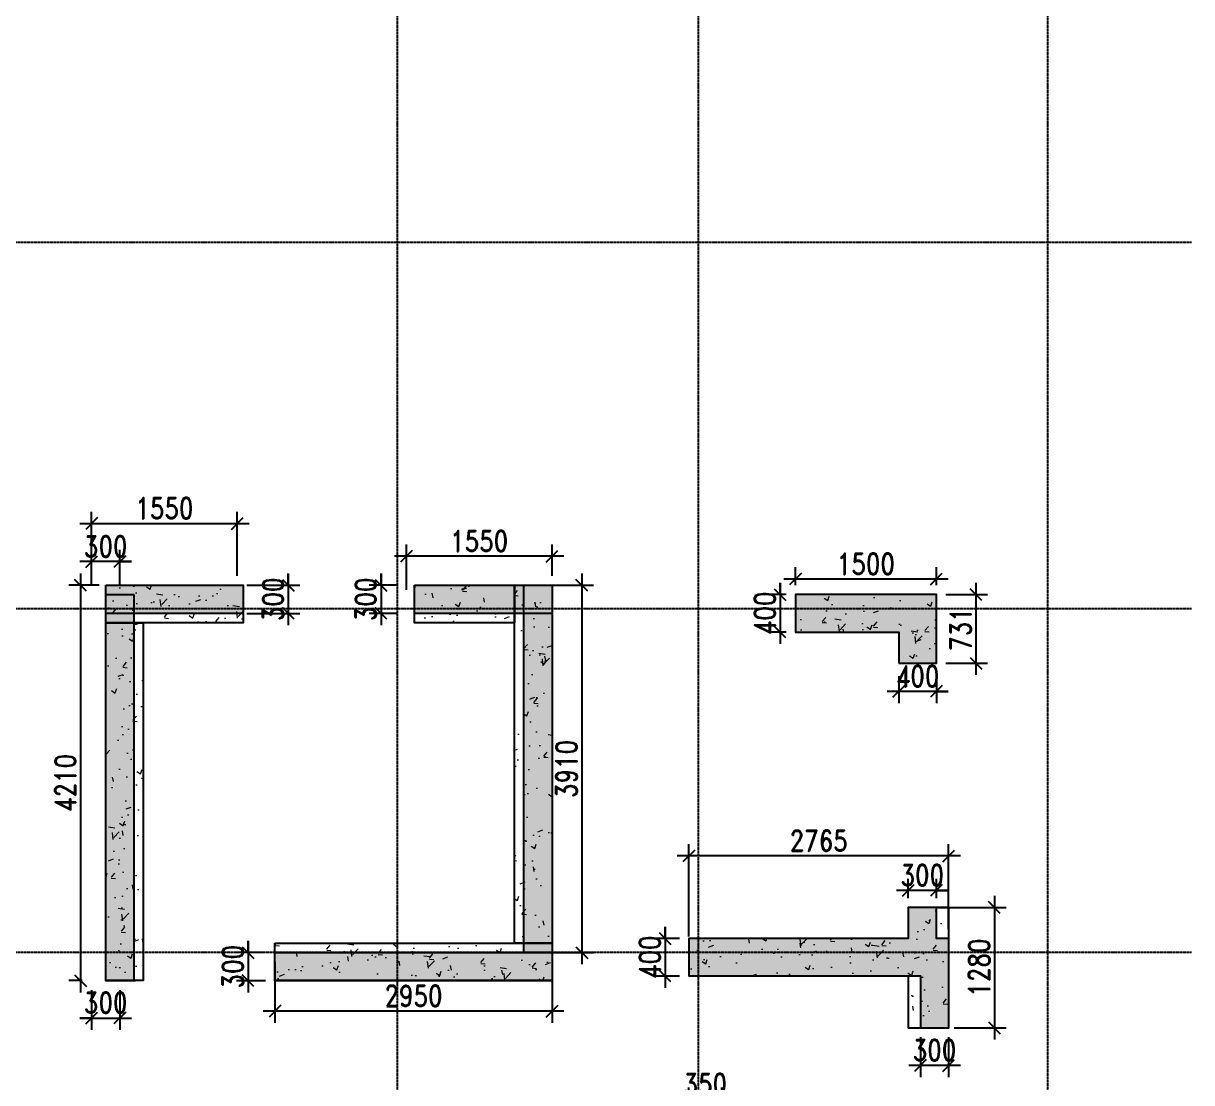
# Model space of a CAD drawing. Header units: millimetres. Extents: x 2061841 to 105821645, y -77612 to 48520811.
# Drawn here: x 105251819 to 105264250, y 48446309 to 48457584 of the extents above; entities that cross this region are included whole.
import ezdxf

# ---------------------------------------------------------------- set-up
doc = ezdxf.new("R2010")
doc.units = ezdxf.units.MM
doc.header["$LTSCALE"] = 10
doc.header["$MEASUREMENT"] = 0
doc.linetypes.add('CENTER', pattern=[2, 1.25, -0.25, 0.25, -0.25])
for name, color, linetype in [('AS-COLS', 2, 'Continuous'), ('DIM', 8, 'Continuous'), ('griddim', 3, 'Continuous'), ('S-OPENING', 6, 'Continuous')]:
    doc.layers.add(name, color=color, linetype=linetype)
doc.layers.add('S-STRCOL HATCH', color=33, linetype='Continuous', lineweight=9)
doc.styles.add('200', font='romand.shx', dxfattribs={"width": 0.8, "height": 225})
doc.dimstyles.new('GR1', dxfattribs={"dimtxt": 225, "dimasz": 125, "dimexe": 125, "dimexo": 100, "dimgap": 50, "dimtad": 1, "dimdec": 0, "dimzin": 3, "dimdsep": 46, "dimtxsty": '200', "dimblk1": 'OBLIQUE', "dimblk2": 'OBLIQUE', "dimsah": 1, "dimcen": 0.0625, "dimdle": 125, "dimclrd": 3, "dimclre": 3, "dimclrt": 2, "dimadec": 0, "dimazin": 0, "dimtfac": 1, "dimtdec": 0, "dimtix": 1, "dimtmove": 0, "dimatfit": 3, "dimfxl": 1, "dimtolj": 1, "dimtzin": 0, "dimarcsym": 0})
pattern_1 = [(50, (-102438165.63, -48481002.76), (546.554007, -47.8172566), [57.15, -628.65]), (355, (-102438165.63, -48481002.76), (-105.7302643, 573.1705357), [45.72, -502.9217525]), (100.4514447, (-102438120.1, -48481006.74), (440.8237413, 525.3532557), [48.5700264, -534.2707338]), (46.1842, (-102438165.6, -48480850.36), (813.2371227, -126.1269838), [85.725, -942.975]), (96.6355576, (-102438097.9, -48480860.9), (712.212402, 742.278374), [72.8550694, -801.4068245]), (351.1841512, (-102438165.6, -48480850.36), (712.212402, 742.278374), [68.579901, -754.379196]), (21, (-102438089.43, -48480888.46), (454.8431738, -306.7955946), [57.15, -628.65]), (326, (-102438089.43, -48480888.46), (185.406085, 552.5638984), [45.72, -502.92]), (71.451445, (-102438051.53, -48480914), (640.2492578, 245.7683067), [48.5700264, -534.2698128]), (37.5, (-102438165.63, -48481002.76), (9.26580975, 253.66511662), [0, -496.824, 0, -510.54, 0, -504.825]), (7.5, (-102438165.63, -48481002.76), (200.4589875, 300.54172445), [0, -291.084, 0, -485.394, 0, -192.405]), (327.5, (-102438335.56, -48481002.76), (406.7717855, -17.18623198), [0, -190.5, 0, -594.36, 0, -788.67]), (317.5, (-102438411.76, -48481002.76), (444.3875442, 76.2794731), [0, -247.65, 0, -394.716, 0, -560.07])]

# ---------------------------------------------------------------- blocks, each defined once
blk = doc.blocks.new('_Oblique')
at = {"color": 0, "linetype": 'ByBlock', "lineweight": -2}
blk.add_line((-0.5, -0.5), (0.5, 0.5), dxfattribs=at)
blk = doc.blocks.new('*D361')
at = {"layer": 'Defpoints', "color": 0, "transparency": 16777216}
for p in [(23260, 14286), (23260, 14121), (24759, 14121)]:
    blk.add_point(p, dxfattribs=at)
at = {"layer": 'DIM', "color": 3, "lineweight": -2, "transparency": 16777216}
for p, q in [((23260, 14221), (23260, 14411)), ((24759, 14221), (24759, 14411)), ((24884, 14286), (23135, 14286))]:
    blk.add_line(p, q, dxfattribs=at)
at = {"layer": 'DIM', "color": 3, "linetype": 'ByBlock', "lineweight": -2, "transparency": 16777216, "xscale": 125, "yscale": 125, "zscale": 125, "rotation": 180}
blk.add_blockref('_Oblique', (23260, 14286), dxfattribs=at)
at = {"layer": 'DIM', "color": 3, "linetype": 'ByBlock', "lineweight": -2, "transparency": 16777216, "xscale": 125, "yscale": 125, "zscale": 125}
blk.add_blockref('_Oblique', (24759, 14286), dxfattribs=at)
at = {"layer": 'DIM', "color": 2, "transparency": 16777216, "insert": (24009, 14448), "char_height": 225, "attachment_point": 5, "style": '200'}
blk.add_mtext('\\A1;1500', dxfattribs=at)
blk = doc.blocks.new('*D362')
at = {"layer": 'Defpoints', "color": 0, "transparency": 16777216}
for p in [(24759, 14121), (24759, 13390), (25179, 13390)]:
    blk.add_point(p, dxfattribs=at)
at = {"layer": 'DIM', "color": 3, "lineweight": -2, "transparency": 16777216}
for p, q in [((25179, 14246), (25179, 13265)), ((24859, 14121), (25304, 14121)), ((24859, 13390), (25304, 13390))]:
    blk.add_line(p, q, dxfattribs=at)
at = {"layer": 'DIM', "color": 3, "linetype": 'ByBlock', "lineweight": -2, "transparency": 16777216, "xscale": 125, "yscale": 125, "zscale": 125}
for p, rotation in [((25179, 14121), 90), ((25179, 13390), 270)]:
    blk.add_blockref('_Oblique', p, dxfattribs=dict(at, rotation=rotation))
at = {"layer": 'DIM', "color": 2, "transparency": 16777216, "insert": (25017, 13755), "char_height": 225, "attachment_point": 5, "rotation": 90, "style": '200'}
blk.add_mtext('\\A1;731', dxfattribs=at)
blk = doc.blocks.new('*D365')
at = {"layer": 'Defpoints', "color": 0, "transparency": 16777216}
for p in [(22125, 11338), (24889, 10459), (22125, 10381)]:
    blk.add_point(p, dxfattribs=at)
at = {"layer": 'DIM', "color": 3, "lineweight": -2, "transparency": 16777216}
for p, q in [((22125, 10481), (22125, 11463)), ((24889, 10559), (24889, 11463)), ((25014, 11338), (22000, 11338))]:
    blk.add_line(p, q, dxfattribs=at)
at = {"layer": 'DIM', "color": 3, "linetype": 'ByBlock', "lineweight": -2, "transparency": 16777216, "xscale": 125, "yscale": 125, "zscale": 125, "rotation": 180}
blk.add_blockref('_Oblique', (22125, 11338), dxfattribs=at)
at = {"layer": 'DIM', "color": 3, "linetype": 'ByBlock', "lineweight": -2, "transparency": 16777216, "xscale": 125, "yscale": 125, "zscale": 125}
blk.add_blockref('_Oblique', (24889, 11338), dxfattribs=at)
at = {"layer": 'DIM', "color": 2, "transparency": 16777216, "insert": (23507, 11500), "char_height": 225, "attachment_point": 5, "style": '200'}
blk.add_mtext('\\A1;2765', dxfattribs=at)
blk = doc.blocks.new('*D366')
at = {"layer": 'Defpoints', "color": 0, "transparency": 16777216}
for p in [(24678, 10790), (24848, 9509), (25376, 9509)]:
    blk.add_point(p, dxfattribs=at)
at = {"layer": 'DIM', "color": 3, "lineweight": -2, "transparency": 16777216}
for p, q in [((25376, 10915), (25376, 9384)), ((24778, 10790), (25501, 10790)), ((24948, 9509), (25501, 9509))]:
    blk.add_line(p, q, dxfattribs=at)
at = {"layer": 'DIM', "color": 3, "linetype": 'ByBlock', "lineweight": -2, "transparency": 16777216, "xscale": 125, "yscale": 125, "zscale": 125}
for p, rotation in [((25376, 10790), 90), ((25376, 9509), 270)]:
    blk.add_blockref('_Oblique', p, dxfattribs=dict(at, rotation=rotation))
at = {"layer": 'DIM', "color": 2, "transparency": 16777216, "insert": (25214, 10150), "char_height": 225, "attachment_point": 5, "rotation": 90, "style": '200'}
blk.add_mtext('\\A1;1280', dxfattribs=at)
blk = doc.blocks.new('*D367')
at = {"layer": 'Defpoints', "color": 0, "transparency": 16777216}
for p in [(17720, 10310), (20670, 10310), (17720, 9686)]:
    blk.add_point(p, dxfattribs=at)
at = {"layer": 'DIM', "color": 3, "lineweight": -2, "transparency": 16777216}
for p, q in [((17720, 10210), (17720, 9561)), ((20670, 10210), (20670, 9561)), ((20795, 9686), (17595, 9686))]:
    blk.add_line(p, q, dxfattribs=at)
at = {"layer": 'DIM', "color": 3, "linetype": 'ByBlock', "lineweight": -2, "transparency": 16777216, "xscale": 125, "yscale": 125, "zscale": 125, "rotation": 180}
blk.add_blockref('_Oblique', (17720, 9686), dxfattribs=at)
at = {"layer": 'DIM', "color": 3, "linetype": 'ByBlock', "lineweight": -2, "transparency": 16777216, "xscale": 125, "yscale": 125, "zscale": 125}
blk.add_blockref('_Oblique', (20670, 9686), dxfattribs=at)
at = {"layer": 'DIM', "color": 2, "transparency": 16777216, "insert": (19195, 9849), "char_height": 225, "attachment_point": 5, "style": '200'}
blk.add_mtext('\\A1;2950', dxfattribs=at)
blk = doc.blocks.new('*D368')
at = {"layer": 'Defpoints', "color": 0, "transparency": 16777216}
for p in [(17720, 10310), (17435, 10010), (17720, 10010)]:
    blk.add_point(p, dxfattribs=at)
at = {"layer": 'DIM', "color": 3, "lineweight": -2, "transparency": 16777216}
for p, q in [((17435, 10435), (17435, 9885)), ((17435, 10310), (17435, 10435)), ((17620, 10310), (17310, 10310)), ((17620, 10010), (17310, 10010)), ((17435, 10010), (17435, 9885))]:
    blk.add_line(p, q, dxfattribs=at)
at = {"layer": 'DIM', "color": 3, "linetype": 'ByBlock', "lineweight": -2, "transparency": 16777216, "xscale": 125, "yscale": 125, "zscale": 125}
for p, rotation in [((17435, 10310), 270), ((17435, 10010), 90)]:
    blk.add_blockref('_Oblique', p, dxfattribs=dict(at, rotation=rotation))
at = {"layer": 'DIM', "color": 2, "transparency": 16777216, "insert": (17272, 10160), "char_height": 225, "attachment_point": 5, "rotation": 90, "style": '200'}
blk.add_mtext('\\A1;300', dxfattribs=at)
blk = doc.blocks.new('*D418')
at = {"layer": 'Defpoints', "color": 0, "transparency": 16777216}
for p in [(15950, 14220), (15651, 10011), (15770, 10011)]:
    blk.add_point(p, dxfattribs=at)
at = {"layer": 'DIM', "color": 3, "lineweight": -2, "transparency": 16777216}
for p, q in [((15651, 14345), (15651, 9886)), ((15850, 14220), (15526, 14220)), ((15670, 10011), (15526, 10011))]:
    blk.add_line(p, q, dxfattribs=at)
at = {"layer": 'DIM', "color": 3, "linetype": 'ByBlock', "lineweight": -2, "transparency": 16777216, "xscale": 125, "yscale": 125, "zscale": 125}
for p, rotation in [((15651, 14220), 90), ((15651, 10011), 270)]:
    blk.add_blockref('_Oblique', p, dxfattribs=dict(at, rotation=rotation))
at = {"layer": 'DIM', "color": 2, "transparency": 16777216, "insert": (15489, 12115), "char_height": 225, "attachment_point": 5, "rotation": 90, "style": '200'}
blk.add_mtext('\\A1;4210', dxfattribs=at)
blk = doc.blocks.new('*D424')
at = {"layer": 'Defpoints', "color": 0, "transparency": 16777216}
for p in [(23260, 14121), (23095, 13721), (23260, 13721)]:
    blk.add_point(p, dxfattribs=at)
at = {"layer": 'DIM', "color": 3, "lineweight": -2, "transparency": 16777216}
for p, q in [((23095, 14246), (23095, 13596)), ((23095, 14121), (23095, 14246)), ((23160, 14121), (22970, 14121)), ((23160, 13721), (22970, 13721)), ((23095, 13721), (23095, 13596))]:
    blk.add_line(p, q, dxfattribs=at)
at = {"layer": 'DIM', "color": 3, "linetype": 'ByBlock', "lineweight": -2, "transparency": 16777216, "xscale": 125, "yscale": 125, "zscale": 125}
for p, rotation in [((23095, 14121), 270), ((23095, 13721), 90)]:
    blk.add_blockref('_Oblique', p, dxfattribs=dict(at, rotation=rotation))
at = {"layer": 'DIM', "color": 2, "transparency": 16777216, "insert": (22933, 13921), "char_height": 225, "attachment_point": 5, "rotation": 90, "style": '200'}
blk.add_mtext('\\A1;400', dxfattribs=at)
blk = doc.blocks.new('*D425')
at = {"layer": 'Defpoints', "color": 0, "transparency": 16777216}
for p in [(24359, 13353), (24759, 13353), (24359, 13090)]:
    blk.add_point(p, dxfattribs=at)
at = {"layer": 'DIM', "color": 3, "lineweight": -2, "transparency": 16777216}
for p, q in [((24359, 13253), (24359, 12965)), ((24759, 13253), (24759, 12965)), ((24884, 13090), (24234, 13090)), ((24359, 13090), (24234, 13090)), ((24759, 13090), (24884, 13090))]:
    blk.add_line(p, q, dxfattribs=at)
at = {"layer": 'DIM', "color": 3, "linetype": 'ByBlock', "lineweight": -2, "transparency": 16777216, "xscale": 125, "yscale": 125, "zscale": 125}
blk.add_blockref('_Oblique', (24359, 13090), dxfattribs=at)
at = {"layer": 'DIM', "color": 3, "linetype": 'ByBlock', "lineweight": -2, "transparency": 16777216, "xscale": 125, "yscale": 125, "zscale": 125, "rotation": 180}
blk.add_blockref('_Oblique', (24759, 13090), dxfattribs=at)
at = {"layer": 'DIM', "color": 2, "transparency": 16777216, "insert": (24559, 13252), "char_height": 225, "attachment_point": 5, "style": '200'}
blk.add_mtext('\\A1;400', dxfattribs=at)
blk = doc.blocks.new('*D436')
at = {"layer": 'Defpoints', "color": 0, "transparency": 16777216}
for p in [(19119, 14529), (20669, 14220), (19119, 14070)]:
    blk.add_point(p, dxfattribs=at)
at = {"layer": 'DIM', "color": 3, "lineweight": -2, "transparency": 16777216}
for p, q in [((19119, 14170), (19119, 14654)), ((20669, 14320), (20669, 14654)), ((20794, 14529), (18994, 14529))]:
    blk.add_line(p, q, dxfattribs=at)
at = {"layer": 'DIM', "color": 3, "linetype": 'ByBlock', "lineweight": -2, "transparency": 16777216, "xscale": 125, "yscale": 125, "zscale": 125, "rotation": 180}
blk.add_blockref('_Oblique', (19119, 14529), dxfattribs=at)
at = {"layer": 'DIM', "color": 3, "linetype": 'ByBlock', "lineweight": -2, "transparency": 16777216, "xscale": 125, "yscale": 125, "zscale": 125}
blk.add_blockref('_Oblique', (20669, 14529), dxfattribs=at)
at = {"layer": 'DIM', "color": 2, "transparency": 16777216, "insert": (19894, 14691), "char_height": 225, "attachment_point": 5, "style": '200'}
blk.add_mtext('\\A1;1550', dxfattribs=at)
blk = doc.blocks.new('*D437')
at = {"layer": 'Defpoints', "color": 0, "transparency": 16777216}
for p in [(17320, 14220), (17320, 13920), (17862, 13920)]:
    blk.add_point(p, dxfattribs=at)
at = {"layer": 'DIM', "color": 3, "lineweight": -2, "transparency": 16777216}
for p, q in [((17862, 14345), (17862, 13795)), ((17862, 14220), (17862, 14345)), ((17420, 14220), (17987, 14220)), ((17420, 13920), (17987, 13920)), ((17862, 13920), (17862, 13795))]:
    blk.add_line(p, q, dxfattribs=at)
at = {"layer": 'DIM', "color": 3, "linetype": 'ByBlock', "lineweight": -2, "transparency": 16777216, "xscale": 125, "yscale": 125, "zscale": 125}
for p, rotation in [((17862, 14220), 270), ((17862, 13920), 90)]:
    blk.add_blockref('_Oblique', p, dxfattribs=dict(at, rotation=rotation))
at = {"layer": 'DIM', "color": 2, "transparency": 16777216, "insert": (17700, 14070), "char_height": 225, "attachment_point": 5, "rotation": 90, "style": '200'}
blk.add_mtext('\\A1;300', dxfattribs=at)
blk = doc.blocks.new('*D438')
at = {"layer": 'Defpoints', "color": 0, "transparency": 16777216}
for p in [(20369, 14220), (20369, 10310), (20986, 10310)]:
    blk.add_point(p, dxfattribs=at)
at = {"layer": 'DIM', "color": 3, "lineweight": -2, "transparency": 16777216}
for p, q in [((20986, 14345), (20986, 10185)), ((20469, 14220), (21111, 14220)), ((20469, 10310), (21111, 10310))]:
    blk.add_line(p, q, dxfattribs=at)
at = {"layer": 'DIM', "color": 3, "linetype": 'ByBlock', "lineweight": -2, "transparency": 16777216, "xscale": 125, "yscale": 125, "zscale": 125}
for p, rotation in [((20986, 14220), 90), ((20986, 10310), 270)]:
    blk.add_blockref('_Oblique', p, dxfattribs=dict(at, rotation=rotation))
at = {"layer": 'DIM', "color": 2, "transparency": 16777216, "insert": (20823, 12265), "char_height": 225, "attachment_point": 5, "rotation": 90, "style": '200'}
blk.add_mtext('\\A1;3910', dxfattribs=at)
blk = doc.blocks.new('*D442')
at = {"layer": 'Defpoints', "color": 0, "transparency": 16777216}
for p in [(15770, 14471), (15770, 14121), (16070, 14121)]:
    blk.add_point(p, dxfattribs=at)
at = {"layer": 'DIM', "color": 3, "lineweight": -2, "transparency": 16777216}
for p, q in [((15770, 14221), (15770, 14596)), ((16070, 14221), (16070, 14596)), ((16195, 14471), (15645, 14471)), ((15770, 14471), (15645, 14471)), ((16070, 14471), (16195, 14471))]:
    blk.add_line(p, q, dxfattribs=at)
at = {"layer": 'DIM', "color": 3, "linetype": 'ByBlock', "lineweight": -2, "transparency": 16777216, "xscale": 125, "yscale": 125, "zscale": 125}
blk.add_blockref('_Oblique', (15770, 14471), dxfattribs=at)
at = {"layer": 'DIM', "color": 3, "linetype": 'ByBlock', "lineweight": -2, "transparency": 16777216, "xscale": 125, "yscale": 125, "zscale": 125, "rotation": 180}
blk.add_blockref('_Oblique', (16070, 14471), dxfattribs=at)
at = {"layer": 'DIM', "color": 2, "transparency": 16777216, "insert": (15920, 14633), "char_height": 225, "attachment_point": 5, "style": '200'}
blk.add_mtext('\\A1;300', dxfattribs=at)
blk = doc.blocks.new('*D448')
at = {"layer": 'Defpoints', "color": 0, "transparency": 16777216}
for p in [(19119, 14220), (18849, 13920), (19119, 13920)]:
    blk.add_point(p, dxfattribs=at)
at = {"layer": 'DIM', "color": 3, "lineweight": -2, "transparency": 16777216}
for p, q in [((18849, 14345), (18849, 13795)), ((18849, 14220), (18849, 14345)), ((19019, 14220), (18724, 14220)), ((19019, 13920), (18724, 13920)), ((18849, 13920), (18849, 13795))]:
    blk.add_line(p, q, dxfattribs=at)
at = {"layer": 'DIM', "color": 3, "linetype": 'ByBlock', "lineweight": -2, "transparency": 16777216, "xscale": 125, "yscale": 125, "zscale": 125}
for p, rotation in [((18849, 14220), 270), ((18849, 13920), 90)]:
    blk.add_blockref('_Oblique', p, dxfattribs=dict(at, rotation=rotation))
at = {"layer": 'DIM', "color": 2, "transparency": 16777216, "insert": (18686, 14070), "char_height": 225, "attachment_point": 5, "rotation": 90, "style": '200'}
blk.add_mtext('\\A1;300', dxfattribs=at)
blk = doc.blocks.new('*D449')
at = {"layer": 'Defpoints', "color": 0, "transparency": 16777216}
for p in [(17320, 14877), (15770, 14220), (17320, 14220)]:
    blk.add_point(p, dxfattribs=at)
at = {"layer": 'DIM', "color": 3, "lineweight": -2, "transparency": 16777216}
for p, q in [((15770, 14320), (15770, 15002)), ((17320, 14320), (17320, 15002)), ((15645, 14877), (17445, 14877))]:
    blk.add_line(p, q, dxfattribs=at)
at = {"layer": 'DIM', "color": 3, "linetype": 'ByBlock', "lineweight": -2, "transparency": 16777216, "xscale": 125, "yscale": 125, "zscale": 125, "rotation": 180}
blk.add_blockref('_Oblique', (15770, 14877), dxfattribs=at)
at = {"layer": 'DIM', "color": 3, "linetype": 'ByBlock', "lineweight": -2, "transparency": 16777216, "xscale": 125, "yscale": 125, "zscale": 125}
blk.add_blockref('_Oblique', (17320, 14877), dxfattribs=at)
at = {"layer": 'DIM', "color": 2, "transparency": 16777216, "insert": (16545, 15040), "char_height": 225, "attachment_point": 5, "style": '200'}
blk.add_mtext('\\A1;1550', dxfattribs=at)
blk = doc.blocks.new('*D450')
at = {"layer": 'Defpoints', "color": 0, "transparency": 16777216}
for p in [(15770, 10011), (16070, 10011), (16070, 9613)]:
    blk.add_point(p, dxfattribs=at)
at = {"layer": 'DIM', "color": 3, "lineweight": -2, "transparency": 16777216}
for p, q in [((15770, 9911), (15770, 9488)), ((16070, 9911), (16070, 9488)), ((15645, 9613), (16195, 9613)), ((15770, 9613), (15645, 9613)), ((16070, 9613), (16195, 9613))]:
    blk.add_line(p, q, dxfattribs=at)
at = {"layer": 'DIM', "color": 3, "linetype": 'ByBlock', "lineweight": -2, "transparency": 16777216, "xscale": 125, "yscale": 125, "zscale": 125}
blk.add_blockref('_Oblique', (15770, 9613), dxfattribs=at)
at = {"layer": 'DIM', "color": 3, "linetype": 'ByBlock', "lineweight": -2, "transparency": 16777216, "xscale": 125, "yscale": 125, "zscale": 125, "rotation": 180}
blk.add_blockref('_Oblique', (16070, 9613), dxfattribs=at)
at = {"layer": 'DIM', "color": 2, "transparency": 16777216, "insert": (15920, 9776), "char_height": 225, "attachment_point": 5, "style": '200'}
blk.add_mtext('\\A1;300', dxfattribs=at)
blk = doc.blocks.new('*D474')
at = {"layer": 'AS-COLS', "color": 3, "lineweight": -2, "transparency": 16777216}
for p, q in [((24589, 9409), (24589, 8983)), ((24889, 9409), (24889, 8983)), ((25014, 9108), (24464, 9108))]:
    blk.add_line(p, q, dxfattribs=at)
at = {"layer": 'Defpoints', "color": 0, "transparency": 16777216}
for p in [(24589, 9509), (24889, 9509), (24589, 9108)]:
    blk.add_point(p, dxfattribs=at)
at = {"layer": 'AS-COLS', "color": 3, "linetype": 'ByBlock', "lineweight": -2, "transparency": 16777216, "xscale": 125, "yscale": 125, "zscale": 125, "rotation": 180}
blk.add_blockref('_Oblique', (24589, 9108), dxfattribs=at)
at = {"layer": 'AS-COLS', "color": 3, "linetype": 'ByBlock', "lineweight": -2, "transparency": 16777216, "xscale": 125, "yscale": 125, "zscale": 125}
blk.add_blockref('_Oblique', (24889, 9108), dxfattribs=at)
at = {"layer": 'AS-COLS', "color": 2, "transparency": 16777216, "insert": (24739, 9271), "char_height": 225, "attachment_point": 5, "style": '200'}
blk.add_mtext('\\A1;300', dxfattribs=at)
blk = doc.blocks.new('*D475')
at = {"layer": 'AS-COLS', "color": 3, "lineweight": -2, "transparency": 16777216}
for p, q in [((21872, 10585), (21872, 9935)), ((21872, 10460), (21872, 10585)), ((22025, 10460), (21747, 10460)), ((22025, 10060), (21747, 10060)), ((21872, 10060), (21872, 9935))]:
    blk.add_line(p, q, dxfattribs=at)
at = {"layer": 'Defpoints', "color": 0, "transparency": 16777216}
for p in [(22125, 10460), (21872, 10060), (22125, 10060)]:
    blk.add_point(p, dxfattribs=at)
at = {"layer": 'AS-COLS', "color": 3, "linetype": 'ByBlock', "lineweight": -2, "transparency": 16777216, "xscale": 125, "yscale": 125, "zscale": 125}
for p, rotation in [((21872, 10460), 270), ((21872, 10060), 90)]:
    blk.add_blockref('_Oblique', p, dxfattribs=dict(at, rotation=rotation))
at = {"layer": 'AS-COLS', "color": 2, "transparency": 16777216, "insert": (21710, 10260), "char_height": 225, "attachment_point": 5, "rotation": 90, "style": '200'}
blk.add_mtext('\\A1;400', dxfattribs=at)
blk = doc.blocks.new('*D480')
at = {"layer": 'Defpoints', "color": 0, "transparency": 16777216}
for p in [(22475, 8748), (22125, 8340), (22475, 8352)]:
    blk.add_point(p, dxfattribs=at)
at = {"layer": 'DIM', "color": 3, "lineweight": -2, "transparency": 16777216}
for p, q in [((22125, 8440), (22125, 8873)), ((22475, 8452), (22475, 8873)), ((22000, 8748), (22600, 8748)), ((22125, 8748), (22000, 8748)), ((22475, 8748), (22600, 8748))]:
    blk.add_line(p, q, dxfattribs=at)
at = {"layer": 'DIM', "color": 3, "linetype": 'ByBlock', "lineweight": -2, "transparency": 16777216, "xscale": 125, "yscale": 125, "zscale": 125}
blk.add_blockref('_Oblique', (22125, 8748), dxfattribs=at)
at = {"layer": 'DIM', "color": 3, "linetype": 'ByBlock', "lineweight": -2, "transparency": 16777216, "xscale": 125, "yscale": 125, "zscale": 125, "rotation": 180}
blk.add_blockref('_Oblique', (22475, 8748), dxfattribs=at)
at = {"layer": 'DIM', "color": 2, "transparency": 16777216, "insert": (22300, 8911), "char_height": 225, "attachment_point": 5, "style": '200'}
blk.add_mtext('\\A1;350', dxfattribs=at)
blk = doc.blocks.new('*D490')
at = {"color": 3, "lineweight": -2, "transparency": 16777216}
for p, q in [((24459, 10890), (24459, 11096)), ((24759, 10890), (24759, 11096)), ((24884, 10971), (24334, 10971)), ((24459, 10971), (24334, 10971)), ((24759, 10971), (24884, 10971))]:
    blk.add_line(p, q, dxfattribs=at)
at = {"layer": 'Defpoints', "color": 0, "transparency": 16777216}
for p in [(24459, 10971), (24459, 10790), (24759, 10790)]:
    blk.add_point(p, dxfattribs=at)
at = {"color": 3, "linetype": 'ByBlock', "lineweight": -2, "transparency": 16777216, "xscale": 125, "yscale": 125, "zscale": 125}
blk.add_blockref('_Oblique', (24459, 10971), dxfattribs=at)
at = {"color": 3, "linetype": 'ByBlock', "lineweight": -2, "transparency": 16777216, "xscale": 125, "yscale": 125, "zscale": 125, "rotation": 180}
blk.add_blockref('_Oblique', (24759, 10971), dxfattribs=at)
at = {"color": 2, "transparency": 16777216, "insert": (24609, 11134), "char_height": 225, "attachment_point": 5, "style": '200'}
blk.add_mtext('\\A1;300', dxfattribs=at)
blk = doc.blocks.new('G$C89AE7293')
at = {"layer": 'S-STRCOL HATCH'}
h = blk.add_hatch(dxfattribs=at)
h.set_pattern_fill('AR-CONC', color=3, scale=3)
h.set_pattern_definition(pattern_1)
h.paths.add_polyline_path([(15050, 13734), (16512, 13734), (16512, 13334), (15050, 13334), (15050, 13734)])
h = blk.add_hatch(dxfattribs=at)
h.set_pattern_fill('AR-CONC', color=3, scale=3)
h.set_pattern_definition(pattern_1)
h.paths.add_polyline_path([(18337, 13734), (19400, 13734), (19400, 13334), (18337, 13334), (18337, 13734)])
h = blk.add_hatch(dxfattribs=at)
h.set_pattern_fill('AR-CONC', color=3, scale=3)
h.set_pattern_definition(pattern_1)
h.paths.add_polyline_path([(19800, 13734), (19800, 9925), (19400, 9925), (19400, 13734), (19800, 13734)])
h = blk.add_hatch(dxfattribs=at)
h.set_pattern_fill('AR-CONC', color=3, scale=3)
h.set_pattern_definition(pattern_1)
h.paths.add_polyline_path([(19400, 13734), (19400, 13334), (19400, 9925), (19800, 9925), (19800, 13734), (19400, 13734)], is_closed=False)
h = blk.add_hatch(dxfattribs=at)
h.set_pattern_fill('AR-CONC', color=3, scale=3)
h.set_pattern_definition(pattern_1)
h.paths.add_polyline_path([(23489, 12905), (23889, 12905), (23889, 13635), (22390, 13635), (22390, 13235), (23489, 13235), (23489, 12905)])
h = blk.add_hatch(dxfattribs=at)
h.set_pattern_fill('AR-CONC', color=3, scale=3)
h.set_pattern_definition(pattern_1)
h.paths.add_polyline_path([(15450, 13334), (15450, 9525), (15050, 9525), (15050, 13334), (15450, 13334)])
h = blk.add_hatch(dxfattribs=at)
h.set_pattern_fill('AR-CONC', color=3, scale=3)
h.set_pattern_definition(pattern_1)
h.paths.add_polyline_path([(24020, 10304), (23589, 10304), (23589, 9975), (21255, 9975), (21255, 9575), (23589, 9575), (23589, 9024), (24020, 9024), (24020, 9973), (24020, 9973), (24020, 10304)])
h = blk.add_hatch(dxfattribs=at)
h.set_pattern_fill('AR-CONC', color=3, scale=3)
h.set_pattern_definition(pattern_1)
h.paths.add_polyline_path([(16850, 9925), (19800, 9925), (19800, 9525), (16850, 9525), (16850, 9925)])
at = {"layer": 'AS-COLS', "color": 1, "elevation": 0}
for points in [[(15050, 13734), (16512, 13734), (16512, 13334), (15050, 13334)], [(18337, 13734), (19400, 13734), (19400, 13334), (18337, 13334)], [(19800, 13734), (19800, 9925), (19400, 9925), (19400, 13734)], [(23489, 12905), (23889, 12905), (23889, 13635), (22390, 13635), (22390, 13235), (23489, 13235)], [(15450, 13334), (15450, 9525), (15050, 9525), (15050, 13334)], [(16850, 9925), (19800, 9925), (19800, 9525), (16850, 9525)]]:
    blk.add_lwpolyline(points, close=True, dxfattribs=at)
blk.add_lwpolyline([(24020, 10304), (23589, 10304), (23589, 9975), (21255, 9975), (21255, 9575), (23589, 9575), (23589, 9024), (24020, 9024), (24020, 9973), (24020, 9973), (24020, 10304)], dxfattribs=at)
blk = doc.blocks.new('G$CDE8A9FAD')
at = {"layer": 'S-STRCOL HATCH'}
h = blk.add_hatch(color=256, dxfattribs=at)
h.dxf.hatch_style = 1
h.paths.add_polyline_path([(15919.9, 14220.3), (17381.6, 14220.3), (17381.6, 13920.3), (15919.9, 13920.3), (15919.9, 14220.3)])
h = blk.add_hatch(color=256, dxfattribs=at)
h.dxf.hatch_style = 1
h.paths.add_polyline_path([(20369.4, 14220.2), (19207, 14220), (19207, 13920), (20369.4, 13920.2), (20369.4, 14220.3)], is_closed=False)
h = blk.add_hatch(color=256, dxfattribs=at)
h.dxf.hatch_style = 1
h.paths.add_polyline_path([(20669.4, 14220.3), (20669.5, 10310.5), (20369.5, 10310.5), (20369.4, 14220.3), (20669.4, 14220.3)])
h = blk.add_hatch(color=256, dxfattribs=at)
h.dxf.hatch_style = 1
h.paths.add_polyline_path([(16219.9, 14120.5), (16219.9, 10010.5), (15919.9, 10010.5), (15919.9, 14120.5), (16219.9, 14120.5)])
h = blk.add_hatch(color=256, dxfattribs=at)
h.dxf.hatch_style = 1
h.paths.add_polyline_path([(24359.2, 13389.9), (24759.2, 13389.9), (24759.2, 14120.5), (23259.6, 14120.5), (23259.6, 13720.5), (24359.2, 13720.5), (24359.2, 13389.9)])
h = blk.add_hatch(color=256, dxfattribs=at)
h.dxf.hatch_style = 1
h.paths.add_polyline_path([(24759.1, 10789.9), (24459.2, 10789.9), (24459.2, 10460.5), (22124.6, 10460.5), (22124.6, 10060.5), (24589.5, 10060.5), (24589.5, 9509.5), (24889.5, 9509.5), (24889.5, 10459.3), (24759.1, 10459.3), (24759.1, 10789.9)])
h = blk.add_hatch(color=256, dxfattribs=at)
h.dxf.hatch_style = 1
h.paths.add_polyline_path([(17719.9, 10310.5), (20669.5, 10310.5), (20669.5, 10010.5), (17719.9, 10010.5), (17719.9, 10310.5)])
at = {"layer": 'AS-COLS', "color": 1, "elevation": 0}
for points in [[(15919.9, 14220.3), (17381.6, 14220.3), (17381.6, 13920.3), (15919.9, 13920.3)], [(19207, 14220), (20669.5, 14220.3), (20669.5, 13920.3), (19207, 13920)], [(20669.4, 14220.3), (20669.5, 10310.5), (20369.5, 10310.5), (20369.4, 14220.3)], [(16219.9, 14120.5), (16219.9, 10010.5), (15919.9, 10010.5), (15919.9, 14120.5)], [(24359.2, 13389.9), (24759.2, 13389.9), (24759.2, 14120.5), (23259.6, 14120.5), (23259.6, 13720.5), (24359.2, 13720.5)], [(17719.9, 10310.5), (20669.5, 10310.5), (20669.5, 10010.5), (17719.9, 10010.5)]]:
    blk.add_lwpolyline(points, close=True, dxfattribs=at)
blk.add_lwpolyline([(24759.1, 10789.9), (24459.2, 10789.9), (24459.2, 10460.5), (22124.6, 10460.5), (22124.6, 10060.5), (24589.5, 10060.5), (24589.5, 9509.5), (24889.5, 9509.5), (24889.5, 10459.3), (24759.1, 10459.3), (24759.1, 10789.9)], dxfattribs=at)
at = {"color": 6}
dim = blk.add_linear_dim(base=(24459.2, 10971.3), p1=(24759.1, 10789.9), p2=(24459.2, 10789.9), dimstyle='GR1', dxfattribs=at)
dim.commit()
dim.dimension.update_dxf_attribs({"geometry": '*D490', "text_midpoint": (24609.1, 11133.8)})
at = {"layer": 'AS-COLS', "color": 6}
dim = blk.add_linear_dim(base=(21872.1, 10060.5), p1=(22124.6, 10460.5), p2=(22124.6, 10060.5), angle=90, dimstyle='GR1', dxfattribs=at)
dim.commit()
dim.dimension.update_dxf_attribs({"geometry": '*D475', "text_midpoint": (21709.6, 10260.5)})
dim = blk.add_linear_dim(base=(24589.5, 9108.3), p1=(24889.5, 9509.5), p2=(24589.5, 9509.5), dimstyle='GR1', dxfattribs=at)
dim.commit()
dim.dimension.update_dxf_attribs({"geometry": '*D474', "text_midpoint": (24739.5, 9108.3), "dimtype": 128})
at = {"layer": 'DIM'}
for base, p1, p2, picture, middle in [((17319.5, 14877.1), (15769.5, 14220.3), (17319.5, 14220.3), '*D449', (16544.5, 15039.6)), ((19119.5, 14529, 0), (20669.5, 14220.3), (19119.5, 14070.3), '*D436', (19894.5, 14691.5, 0)), ((15769.5, 14470.9, 0), (16069.5, 14120.5), (15769.5, 14120.5), '*D442', (15919.5, 14633.4, 0)), ((23259.6, 14285.9, 0), (24759.2, 14120.5), (23259.6, 14120.5), '*D361', (24009.4, 14448.4, 0)), ((24359.2, 13089.7, 0), (24759.2, 13353.5), (24359.2, 13353.5), '*D425', (24559.2, 13252.2, 0)), ((22124.6, 11337.6, 0), (24889.5, 10459.3), (22124.6, 10381.3), '*D365', (23507, 11500.1, 0)), ((17719.9, 9686.2, 0), (20669.5, 10310.5, 0), (17719.9, 10310.5, 0), '*D367', (19194.7, 9848.7, 0)), ((16069.5, 9613.4), (15769.5, 10010.5), (16069.5, 10010.5), '*D450', (15919.5, 9775.9))]:
    dim = blk.add_linear_dim(base=base, p1=p1, p2=p2, dimstyle='GR1', dxfattribs=at)
    dim.commit()
    dim.dimension.update_dxf_attribs({"geometry": picture, "text_midpoint": middle})
for base, p1, p2, angle, picture, middle in [((15651.3, 10010.5, 0), (15950, 14220.3), (15769.5, 10010.5), 90, '*D418', (15488.8, 12115.4, 0)), ((17862.3, 13920.3, 0), (17319.5, 14220.3), (17319.5, 13920.3), 90, '*D437', (17699.8, 14070.3, 0)), ((18848.5, 13920.3, 0), (19119.5, 14220.3), (19119.5, 13920.3), 90, '*D448', (18686, 14070.3, 0)), ((20985.7, 10310.5, 0), (20369.5, 14220.3), (20369.5, 10310.5, 0), 90, '*D438', (20823.2, 12265.4, 0)), ((23095, 13720.5, 0), (23259.6, 14120.5), (23259.6, 13720.5), 90, '*D424', (22932.5, 13920.5, 0)), ((25179.2, 13389.9, 0), (24759.2, 14120.5), (24759.2, 13389.9), 90, '*D362', (25016.7, 13755.2, 0)), ((25376.3, 9509.5, 0), (24678.4, 10789.9), (24848.3, 9509.5), 90, '*D366', (25213.8, 10149.7, 0)), ((17434.9, 10010.5), (17719.9, 10310.5, 0), (17719.9, 10010.5, 0), 90, '*D368', (17272.4, 10160.5)), ((22474.6, 8748.3, 0), (22124.6, 8340.3), (22474.6, 8352.1), 180, '*D480', (22299.6, 8910.8, 0))]:
    dim = blk.add_linear_dim(base=base, p1=p1, p2=p2, angle=angle, dimstyle='GR1', dxfattribs=at)
    dim.commit()
    dim.dimension.update_dxf_attribs({"geometry": picture, "text_midpoint": middle})
blk = doc.blocks.new('TOWER-A TYPICAL FLOOR FRAMING PLAN N')
at = {"layer": 'griddim', "color": 6, "linetype": 'CENTER', "ltscale": 0.02}
for p, q in [((102492795, 48566881), (102492795, 48532643.9)), ((102496000.1, 48566881), (102496000.1, 48532643.9)), ((102499715, 48566881), (102499715, 48532643.9)), ((102501249.8, 48553267.6), (102471357.5, 48553267.6)), ((102501249.8, 48549368.2), (102471357.5, 48549368.2)), ((102501249.8, 48545708.2), (102471357.5, 48545708.2))]:
    blk.add_line(p, q, dxfattribs=at)
at = {"layer": 'AS-COLS', "color": 6}
for name, p in [('G$CDE8A9FAD', (102473774.9, 48535398)), ('G$C89AE7293', (102474644.6, 48535883.9))]:
    blk.add_blockref(name, p, dxfattribs=at)

msp = doc.modelspace()

# ---------------------------------------------------------------- block references
at = {"layer": 'S-OPENING'}
msp.add_blockref('TOWER-A TYPICAL FLOOR FRAMING PLAN N', (2763000.3, -98014.7), dxfattribs=at)

doc.saveas('drawing.dxf')
